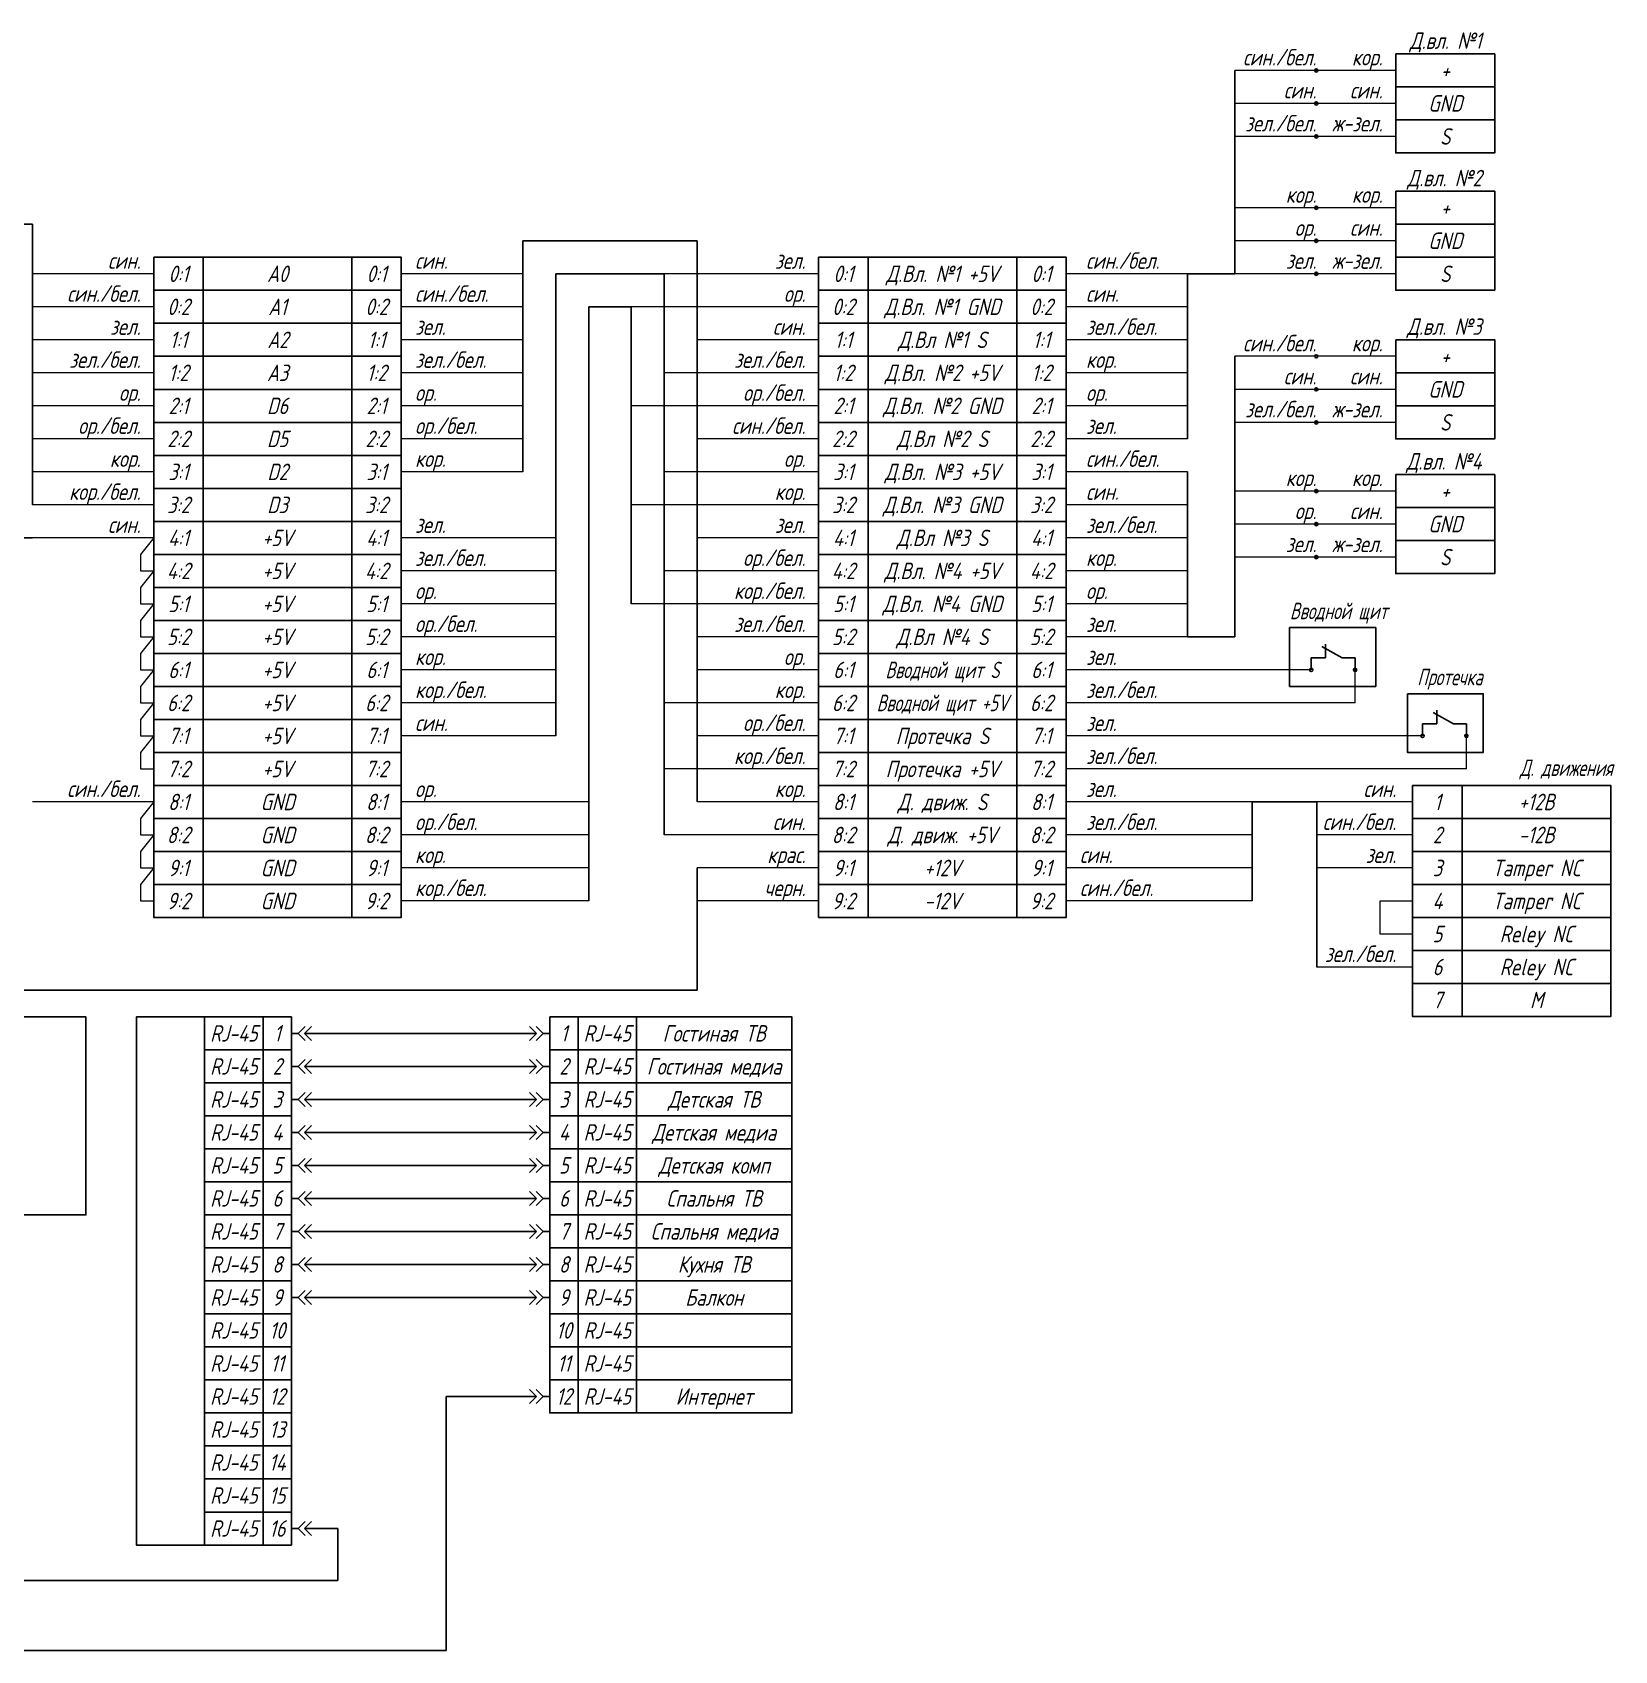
# Model space of a CAD drawing. Header units: millimetres. Extents: x 1966 to 2910, y 1410 to 1829.
# Drawn here: x 2100.1 to 2339.7, y 1409.6 to 1654.7 of the extents above; entities that cross this region are included whole.
import ezdxf
from ezdxf.enums import TextEntityAlignment as Align

# ---------------------------------------------------------------- set-up
doc = ezdxf.new("R2010")
doc.units = ezdxf.units.MM
doc.styles.get("Standard").update_dxf_attribs({"font": 'isocpeur.ttf', "width": 0.8, "oblique": 15})

# ---------------------------------------------------------------- blocks, each defined once
blk = doc.blocks.new('Разъем')
for p, q in [((-2, 0), (-3.06, 1.06)), ((-2, 0), (-3.06, -1.06)), ((-1, 0), (-2.06, 1.06)), ((-1, 0), (-2.06, -1.06)), ((-1, 0), (0, 0))]:
    blk.add_line(p, q)

msp = doc.modelspace()

# ---------------------------------------------------------------- linework, layer by layer
at = {"lineweight": 9}
for p, q in [((2294.55, 1648.94), (2282.23, 1648.94)), ((2306.57, 1648.94), (2294.55, 1648.94)), ((2294.55, 1643.94), (2282.23, 1643.94)), ((2306.57, 1643.94), (2294.55, 1643.94)), ((2294.55, 1638.94), (2282.23, 1638.94)), ((2306.57, 1638.94), (2294.55, 1638.94)), ((2294.55, 1628.13), (2282.23, 1628.13)), ((2306.57, 1628.13), (2294.55, 1628.13)), ((2294.55, 1623.13), (2282.23, 1623.13)), ((2306.57, 1623.13), (2294.55, 1623.13)), ((2118.47, 1618.13), (2100.09, 1618.13)), ((2174.35, 1618.13), (2155.97, 1618.13)), ((2219.17, 1618.13), (2195.78, 1618.13)), ((2275.05, 1618.13), (2256.67, 1618.13)), ((2294.55, 1618.13), (2282.23, 1618.13)), ((2306.57, 1618.13), (2294.55, 1618.13)), ((2118.47, 1613.13), (2100.09, 1613.13)), ((2174.35, 1613.13), (2155.97, 1613.13)), ((2219.17, 1613.13), (2190.78, 1613.13)), ((2275.05, 1613.13), (2256.67, 1613.13)), ((2118.47, 1608.13), (2100.09, 1608.13)), ((2174.35, 1608.13), (2155.97, 1608.13)), ((2219.17, 1608.13), (2200.78, 1608.13)), ((2275.05, 1608.13), (2256.67, 1608.13)), ((2294.55, 1605.63), (2282.23, 1605.63)), ((2306.57, 1605.63), (2294.55, 1605.63)), ((2118.47, 1603.13), (2100.09, 1603.13)), ((2174.35, 1603.13), (2155.97, 1603.13)), ((2219.17, 1603.13), (2195.78, 1603.13)), ((2275.05, 1603.13), (2256.67, 1603.13)), ((2294.55, 1600.63), (2282.23, 1600.63)), ((2306.57, 1600.63), (2294.55, 1600.63)), ((2118.47, 1598.13), (2100.09, 1598.13)), ((2174.35, 1598.13), (2155.97, 1598.13)), ((2219.17, 1598.13), (2190.78, 1598.13)), ((2275.05, 1598.13), (2256.67, 1598.13)), ((2294.55, 1595.63), (2282.23, 1595.63)), ((2306.57, 1595.63), (2294.55, 1595.63)), ((2118.47, 1593.13), (2100.09, 1593.13)), ((2174.35, 1593.13), (2155.97, 1593.13)), ((2219.17, 1593.13), (2200.78, 1593.13)), ((2275.05, 1593.13), (2256.67, 1593.13)), ((2118.47, 1588.13), (2100.09, 1588.13)), ((2174.35, 1588.13), (2155.97, 1588.13)), ((2219.17, 1588.13), (2195.78, 1588.13)), ((2275.05, 1588.13), (2256.67, 1588.13)), ((2294.55, 1585.22), (2282.23, 1585.22)), ((2306.57, 1585.22), (2294.55, 1585.22)), ((2118.47, 1583.13), (2100.09, 1583.13)), ((2219.17, 1583.13), (2190.78, 1583.13)), ((2275.05, 1583.13), (2256.67, 1583.13)), ((2294.55, 1580.22), (2282.23, 1580.22)), ((2306.57, 1580.22), (2294.55, 1580.22)), ((2118.47, 1578.13), (2100.09, 1578.13)), ((2118.47, 1578.13), (2116.47, 1575.63)), ((2179.35, 1578.13), (2155.97, 1578.13)), ((2219.17, 1578.13), (2200.78, 1578.13)), ((2275.05, 1578.13), (2256.67, 1578.13)), ((2116.47, 1575.63), (2116.47, 1573.13)), ((2294.55, 1575.22), (2282.23, 1575.22)), ((2306.57, 1575.22), (2294.55, 1575.22)), ((2116.47, 1573.13), (2118.47, 1573.13)), ((2118.47, 1573.13), (2116.47, 1570.63)), ((2179.35, 1573.13), (2155.97, 1573.13)), ((2219.17, 1573.13), (2195.78, 1573.13)), ((2275.05, 1573.13), (2256.67, 1573.13)), ((2116.47, 1570.63), (2116.47, 1568.13)), ((2116.47, 1568.13), (2118.47, 1568.13)), ((2118.47, 1568.13), (2116.47, 1565.63)), ((2179.35, 1568.13), (2155.97, 1568.13)), ((2219.17, 1568.13), (2190.78, 1568.13)), ((2275.05, 1568.13), (2256.67, 1568.13)), ((2116.47, 1565.63), (2116.47, 1563.13)), ((2116.47, 1563.13), (2118.47, 1563.13)), ((2118.47, 1563.13), (2116.47, 1560.63)), ((2179.35, 1563.13), (2155.97, 1563.13)), ((2219.17, 1563.13), (2200.78, 1563.13)), ((2275.05, 1563.13), (2256.67, 1563.13)), ((2116.47, 1560.63), (2116.47, 1558.13)), ((2116.47, 1558.13), (2118.47, 1558.13)), ((2118.47, 1558.13), (2116.47, 1555.63)), ((2179.35, 1558.13), (2155.97, 1558.13)), ((2219.17, 1558.13), (2200.78, 1558.13)), ((2293.79, 1558.13), (2256.67, 1558.13)), ((2300.42, 1553.13), (2300.42, 1558.13)), ((2116.47, 1555.63), (2116.47, 1553.13)), ((2116.47, 1553.13), (2118.47, 1553.13)), ((2118.47, 1553.13), (2116.47, 1550.63)), ((2179.35, 1553.13), (2155.97, 1553.13)), ((2219.17, 1553.13), (2195.78, 1553.13)), ((2300.42, 1553.13), (2256.67, 1553.13)), ((2116.47, 1550.63), (2116.47, 1548.13)), ((2116.47, 1548.13), (2118.47, 1548.13)), ((2118.47, 1548.13), (2116.47, 1545.63)), ((2179.35, 1548.13), (2155.97, 1548.13)), ((2219.17, 1548.13), (2200.78, 1548.13)), ((2310.65, 1548.13), (2256.67, 1548.13)), ((2317.27, 1543.13), (2317.27, 1548.13)), ((2116.47, 1545.63), (2116.47, 1543.13)), ((2116.47, 1543.13), (2118.47, 1543.13)), ((2219.17, 1543.13), (2195.78, 1543.13)), ((2317.27, 1543.13), (2256.67, 1543.13)), ((2118.47, 1538.13), (2100.09, 1538.13)), ((2118.47, 1538.13), (2116.47, 1535.63)), ((2184.35, 1538.13), (2155.97, 1538.13)), ((2219.17, 1538.13), (2200.78, 1538.13)), ((2284.85, 1538.13), (2256.67, 1538.13)), ((2309.14, 1538.13), (2294.65, 1538.13)), ((2116.47, 1535.63), (2116.47, 1533.13)), ((2116.47, 1533.13), (2118.47, 1533.13)), ((2118.47, 1533.13), (2116.47, 1530.63)), ((2184.35, 1533.13), (2155.97, 1533.13)), ((2219.17, 1533.13), (2195.78, 1533.13)), ((2284.85, 1533.13), (2256.67, 1533.13)), ((2309.14, 1533.13), (2294.65, 1533.13)), ((2116.47, 1530.63), (2116.47, 1528.13)), ((2116.47, 1528.13), (2118.47, 1528.13)), ((2118.47, 1528.13), (2116.47, 1525.63)), ((2184.35, 1528.13), (2155.97, 1528.13)), ((2219.17, 1528.13), (2200.78, 1528.13)), ((2284.85, 1528.13), (2256.67, 1528.13)), ((2309.14, 1528.13), (2294.65, 1528.13)), ((2116.47, 1525.63), (2116.47, 1523.13)), ((2116.47, 1523.13), (2118.47, 1523.13)), ((2184.35, 1523.13), (2155.97, 1523.13)), ((2219.17, 1523.13), (2200.78, 1523.13)), ((2284.85, 1523.13), (2256.67, 1523.13)), ((2304.22, 1518.13), (2304.22, 1523.13)), ((2304.22, 1523.13), (2309.14, 1523.13)), ((2309.14, 1518.13), (2304.22, 1518.13)), ((2309.14, 1513.13), (2294.65, 1513.13))]:
    msp.add_line(p, q, dxfattribs=at)
for p, q in [((2282.23, 1648.94), (2282.23, 1618.13)), ((2275.05, 1593.13), (2275.05, 1618.13)), ((2275.05, 1618.13), (2282.23, 1618.13)), ((2282.23, 1605.63), (2282.23, 1563.13)), ((2275.05, 1563.13), (2275.05, 1588.13)), ((2100.09, 1578.13), (2096.96, 1578.13)), ((2275.05, 1563.13), (2282.23, 1563.13)), ((2295.37, 1561.69), (2298.46, 1559.98)), ((2295.93, 1559.98), (2295.93, 1562.01)), ((2293.79, 1558.13), (2293.79, 1559.98)), ((2293.79, 1559.98), (2295.93, 1559.98)), ((2298.46, 1559.98), (2300.42, 1559.98)), ((2300.42, 1559.98), (2300.42, 1558.13)), ((2312.22, 1551.69), (2315.31, 1549.98)), ((2312.78, 1549.98), (2312.78, 1552.01)), ((2310.65, 1548.13), (2310.65, 1549.98)), ((2310.65, 1549.98), (2312.78, 1549.98)), ((2315.31, 1549.98), (2317.27, 1549.98)), ((2317.27, 1549.98), (2317.27, 1548.13)), ((2284.85, 1523.13), (2284.85, 1538.13)), ((2284.85, 1538.13), (2294.65, 1538.13)), ((2294.65, 1513.13), (2294.65, 1538.13)), ((2200.78, 1528.13), (2200.78, 1509.61)), ((2200.78, 1509.61), (2040.9, 1509.61)), ((2141.33, 1503.08), (2176.44, 1503.08)), ((2141.33, 1498.08), (2176.44, 1498.08)), ((2141.33, 1493.08), (2176.44, 1493.08)), ((2141.33, 1488.08), (2176.44, 1488.08)), ((2141.33, 1483.08), (2176.44, 1483.08)), ((2141.33, 1478.08), (2176.44, 1478.08)), ((2141.33, 1473.08), (2176.44, 1473.08)), ((2141.33, 1468.08), (2176.44, 1468.08)), ((2141.33, 1463.08), (2176.44, 1463.08)), ((2176.44, 1448.08), (2162.77, 1448.08)), ((2162.77, 1448.08), (2162.77, 1409.58)), ((2141.33, 1428.08), (2146.35, 1428.08)), ((2146.35, 1420.19), (2146.35, 1428.08)), ((2077.02, 1420.19), (2146.35, 1420.19)), ((2080.98, 1409.58), (2162.77, 1409.58))]:
    msp.add_line(p, q)
at = {"color": 5}
for p, q in [((1974.96, 1625.63), (2100.09, 1625.63)), ((2100.09, 1583.13), (2100.09, 1625.63)), ((2174.35, 1588.13), (2174.35, 1623.13)), ((2174.35, 1623.13), (2200.78, 1623.13)), ((2200.78, 1538.13), (2200.78, 1623.13))]:
    msp.add_line(p, q, dxfattribs=at)
at = {"color": 1}
for p, q in [((2179.35, 1618.13), (2179.35, 1548.13)), ((2195.78, 1618.13), (2179.35, 1618.13)), ((2195.78, 1618.13), (2195.78, 1533.13))]:
    msp.add_line(p, q, dxfattribs=at)
at = {"color": 3}
for p, q in [((2184.35, 1523.13), (2184.35, 1613.13)), ((2184.35, 1613.13), (2190.78, 1613.13)), ((2190.78, 1613.13), (2190.78, 1568.13))]:
    msp.add_line(p, q, dxfattribs=at)
for points in [[(2306.57, 1651.44), (2321.57, 1651.44), (2321.57, 1646.44), (2306.57, 1646.44)], [(2306.57, 1646.44), (2321.57, 1646.44), (2321.57, 1641.44), (2306.57, 1641.44)], [(2306.57, 1641.44), (2321.57, 1641.44), (2321.57, 1636.44), (2306.57, 1636.44)], [(2306.57, 1630.63), (2321.57, 1630.63), (2321.57, 1625.63), (2306.57, 1625.63)], [(2306.57, 1625.63), (2321.57, 1625.63), (2321.57, 1620.63), (2306.57, 1620.63)], [(2118.47, 1620.63), (2125.97, 1620.63), (2125.97, 1615.63), (2118.47, 1615.63)], [(2125.97, 1620.63), (2148.47, 1620.63), (2148.47, 1615.63), (2125.97, 1615.63)], [(2148.47, 1620.63), (2155.97, 1620.63), (2155.97, 1615.63), (2148.47, 1615.63)], [(2219.17, 1620.63), (2226.67, 1620.63), (2226.67, 1615.63), (2219.17, 1615.63)], [(2226.67, 1620.63), (2249.17, 1620.63), (2249.17, 1615.63), (2226.67, 1615.63)], [(2249.17, 1620.63), (2256.67, 1620.63), (2256.67, 1615.63), (2249.17, 1615.63)], [(2306.57, 1620.63), (2321.57, 1620.63), (2321.57, 1615.63), (2306.57, 1615.63)], [(2118.47, 1615.63), (2125.97, 1615.63), (2125.97, 1610.63), (2118.47, 1610.63)], [(2125.97, 1615.63), (2148.47, 1615.63), (2148.47, 1610.63), (2125.97, 1610.63)], [(2148.47, 1615.63), (2155.97, 1615.63), (2155.97, 1610.63), (2148.47, 1610.63)], [(2219.17, 1615.63), (2226.67, 1615.63), (2226.67, 1610.63), (2219.17, 1610.63)], [(2226.67, 1615.63), (2249.17, 1615.63), (2249.17, 1610.63), (2226.67, 1610.63)], [(2249.17, 1615.63), (2256.67, 1615.63), (2256.67, 1610.63), (2249.17, 1610.63)], [(2118.47, 1610.63), (2125.97, 1610.63), (2125.97, 1605.63), (2118.47, 1605.63)], [(2125.97, 1610.63), (2148.47, 1610.63), (2148.47, 1605.63), (2125.97, 1605.63)], [(2148.47, 1610.63), (2155.97, 1610.63), (2155.97, 1605.63), (2148.47, 1605.63)], [(2219.17, 1610.63), (2226.67, 1610.63), (2226.67, 1605.63), (2219.17, 1605.63)], [(2226.67, 1610.63), (2249.17, 1610.63), (2249.17, 1605.63), (2226.67, 1605.63)], [(2249.17, 1610.63), (2256.67, 1610.63), (2256.67, 1605.63), (2249.17, 1605.63)], [(2306.57, 1608.13), (2321.57, 1608.13), (2321.57, 1603.13), (2306.57, 1603.13)], [(2118.47, 1605.63), (2125.97, 1605.63), (2125.97, 1600.63), (2118.47, 1600.63)], [(2125.97, 1605.63), (2148.47, 1605.63), (2148.47, 1600.63), (2125.97, 1600.63)], [(2148.47, 1605.63), (2155.97, 1605.63), (2155.97, 1600.63), (2148.47, 1600.63)], [(2219.17, 1605.63), (2226.67, 1605.63), (2226.67, 1600.63), (2219.17, 1600.63)], [(2226.67, 1605.63), (2249.17, 1605.63), (2249.17, 1600.63), (2226.67, 1600.63)], [(2249.17, 1605.63), (2256.67, 1605.63), (2256.67, 1600.63), (2249.17, 1600.63)], [(2306.57, 1603.13), (2321.57, 1603.13), (2321.57, 1598.13), (2306.57, 1598.13)], [(2118.47, 1600.63), (2125.97, 1600.63), (2125.97, 1595.63), (2118.47, 1595.63)], [(2125.97, 1600.63), (2148.47, 1600.63), (2148.47, 1595.63), (2125.97, 1595.63)], [(2148.47, 1600.63), (2155.97, 1600.63), (2155.97, 1595.63), (2148.47, 1595.63)], [(2219.17, 1600.63), (2226.67, 1600.63), (2226.67, 1595.63), (2219.17, 1595.63)], [(2226.67, 1600.63), (2249.17, 1600.63), (2249.17, 1595.63), (2226.67, 1595.63)], [(2249.17, 1600.63), (2256.67, 1600.63), (2256.67, 1595.63), (2249.17, 1595.63)], [(2306.57, 1598.13), (2321.57, 1598.13), (2321.57, 1593.13), (2306.57, 1593.13)], [(2118.47, 1595.63), (2125.97, 1595.63), (2125.97, 1590.63), (2118.47, 1590.63)], [(2125.97, 1595.63), (2148.47, 1595.63), (2148.47, 1590.63), (2125.97, 1590.63)], [(2148.47, 1595.63), (2155.97, 1595.63), (2155.97, 1590.63), (2148.47, 1590.63)], [(2219.17, 1595.63), (2226.67, 1595.63), (2226.67, 1590.63), (2219.17, 1590.63)], [(2226.67, 1595.63), (2249.17, 1595.63), (2249.17, 1590.63), (2226.67, 1590.63)], [(2249.17, 1595.63), (2256.67, 1595.63), (2256.67, 1590.63), (2249.17, 1590.63)], [(2118.47, 1590.63), (2125.97, 1590.63), (2125.97, 1585.63), (2118.47, 1585.63)], [(2125.97, 1590.63), (2148.47, 1590.63), (2148.47, 1585.63), (2125.97, 1585.63)], [(2148.47, 1590.63), (2155.97, 1590.63), (2155.97, 1585.63), (2148.47, 1585.63)], [(2219.17, 1590.63), (2226.67, 1590.63), (2226.67, 1585.63), (2219.17, 1585.63)], [(2226.67, 1590.63), (2249.17, 1590.63), (2249.17, 1585.63), (2226.67, 1585.63)], [(2249.17, 1590.63), (2256.67, 1590.63), (2256.67, 1585.63), (2249.17, 1585.63)], [(2306.57, 1587.72), (2321.57, 1587.72), (2321.57, 1582.72), (2306.57, 1582.72)], [(2118.47, 1585.63), (2125.97, 1585.63), (2125.97, 1580.63), (2118.47, 1580.63)], [(2125.97, 1585.63), (2148.47, 1585.63), (2148.47, 1580.63), (2125.97, 1580.63)], [(2148.47, 1585.63), (2155.97, 1585.63), (2155.97, 1580.63), (2148.47, 1580.63)], [(2219.17, 1585.63), (2226.67, 1585.63), (2226.67, 1580.63), (2219.17, 1580.63)], [(2226.67, 1585.63), (2249.17, 1585.63), (2249.17, 1580.63), (2226.67, 1580.63)], [(2249.17, 1585.63), (2256.67, 1585.63), (2256.67, 1580.63), (2249.17, 1580.63)], [(2306.57, 1582.72), (2321.57, 1582.72), (2321.57, 1577.72), (2306.57, 1577.72)], [(2118.47, 1580.63), (2125.97, 1580.63), (2125.97, 1575.63), (2118.47, 1575.63)], [(2125.97, 1580.63), (2148.47, 1580.63), (2148.47, 1575.63), (2125.97, 1575.63)], [(2148.47, 1580.63), (2155.97, 1580.63), (2155.97, 1575.63), (2148.47, 1575.63)], [(2219.17, 1580.63), (2226.67, 1580.63), (2226.67, 1575.63), (2219.17, 1575.63)], [(2226.67, 1580.63), (2249.17, 1580.63), (2249.17, 1575.63), (2226.67, 1575.63)], [(2249.17, 1580.63), (2256.67, 1580.63), (2256.67, 1575.63), (2249.17, 1575.63)], [(2306.57, 1577.72), (2321.57, 1577.72), (2321.57, 1572.72), (2306.57, 1572.72)], [(2118.47, 1575.63), (2125.97, 1575.63), (2125.97, 1570.63), (2118.47, 1570.63)], [(2125.97, 1575.63), (2148.47, 1575.63), (2148.47, 1570.63), (2125.97, 1570.63)], [(2148.47, 1575.63), (2155.97, 1575.63), (2155.97, 1570.63), (2148.47, 1570.63)], [(2219.17, 1575.63), (2226.67, 1575.63), (2226.67, 1570.63), (2219.17, 1570.63)], [(2226.67, 1575.63), (2249.17, 1575.63), (2249.17, 1570.63), (2226.67, 1570.63)], [(2249.17, 1575.63), (2256.67, 1575.63), (2256.67, 1570.63), (2249.17, 1570.63)], [(2118.47, 1570.63), (2125.97, 1570.63), (2125.97, 1565.63), (2118.47, 1565.63)], [(2125.97, 1570.63), (2148.47, 1570.63), (2148.47, 1565.63), (2125.97, 1565.63)], [(2148.47, 1570.63), (2155.97, 1570.63), (2155.97, 1565.63), (2148.47, 1565.63)], [(2219.17, 1570.63), (2226.67, 1570.63), (2226.67, 1565.63), (2219.17, 1565.63)], [(2226.67, 1570.63), (2249.17, 1570.63), (2249.17, 1565.63), (2226.67, 1565.63)], [(2249.17, 1570.63), (2256.67, 1570.63), (2256.67, 1565.63), (2249.17, 1565.63)], [(2118.47, 1565.63), (2125.97, 1565.63), (2125.97, 1560.63), (2118.47, 1560.63)], [(2125.97, 1565.63), (2148.47, 1565.63), (2148.47, 1560.63), (2125.97, 1560.63)], [(2148.47, 1565.63), (2155.97, 1565.63), (2155.97, 1560.63), (2148.47, 1560.63)], [(2219.17, 1565.63), (2226.67, 1565.63), (2226.67, 1560.63), (2219.17, 1560.63)], [(2226.67, 1565.63), (2249.17, 1565.63), (2249.17, 1560.63), (2226.67, 1560.63)], [(2249.17, 1565.63), (2256.67, 1565.63), (2256.67, 1560.63), (2249.17, 1560.63)], [(2290.51, 1564.55), (2303.56, 1564.55), (2303.56, 1555.63), (2290.51, 1555.63)], [(2118.47, 1560.63), (2125.97, 1560.63), (2125.97, 1555.63), (2118.47, 1555.63)], [(2125.97, 1560.63), (2148.47, 1560.63), (2148.47, 1555.63), (2125.97, 1555.63)], [(2148.47, 1560.63), (2155.97, 1560.63), (2155.97, 1555.63), (2148.47, 1555.63)], [(2219.17, 1560.63), (2226.67, 1560.63), (2226.67, 1555.63), (2219.17, 1555.63)], [(2226.67, 1560.63), (2249.17, 1560.63), (2249.17, 1555.63), (2226.67, 1555.63)], [(2249.17, 1560.63), (2256.67, 1560.63), (2256.67, 1555.63), (2249.17, 1555.63)], [(2118.47, 1555.63), (2125.97, 1555.63), (2125.97, 1550.63), (2118.47, 1550.63)], [(2125.97, 1555.63), (2148.47, 1555.63), (2148.47, 1550.63), (2125.97, 1550.63)], [(2148.47, 1555.63), (2155.97, 1555.63), (2155.97, 1550.63), (2148.47, 1550.63)], [(2219.17, 1555.63), (2226.67, 1555.63), (2226.67, 1550.63), (2219.17, 1550.63)], [(2226.67, 1555.63), (2249.17, 1555.63), (2249.17, 1550.63), (2226.67, 1550.63)], [(2249.17, 1555.63), (2256.67, 1555.63), (2256.67, 1550.63), (2249.17, 1550.63)], [(2308.34, 1554.51), (2319.83, 1554.51), (2319.83, 1545.63), (2308.34, 1545.63)], [(2118.47, 1550.63), (2125.97, 1550.63), (2125.97, 1545.63), (2118.47, 1545.63)], [(2125.97, 1550.63), (2148.47, 1550.63), (2148.47, 1545.63), (2125.97, 1545.63)], [(2148.47, 1550.63), (2155.97, 1550.63), (2155.97, 1545.63), (2148.47, 1545.63)], [(2219.17, 1550.63), (2226.67, 1550.63), (2226.67, 1545.63), (2219.17, 1545.63)], [(2226.67, 1550.63), (2249.17, 1550.63), (2249.17, 1545.63), (2226.67, 1545.63)], [(2249.17, 1550.63), (2256.67, 1550.63), (2256.67, 1545.63), (2249.17, 1545.63)], [(2118.47, 1545.63), (2125.97, 1545.63), (2125.97, 1540.63), (2118.47, 1540.63)], [(2125.97, 1545.63), (2148.47, 1545.63), (2148.47, 1540.63), (2125.97, 1540.63)], [(2148.47, 1545.63), (2155.97, 1545.63), (2155.97, 1540.63), (2148.47, 1540.63)], [(2219.17, 1545.63), (2226.67, 1545.63), (2226.67, 1540.63), (2219.17, 1540.63)], [(2226.67, 1545.63), (2249.17, 1545.63), (2249.17, 1540.63), (2226.67, 1540.63)], [(2249.17, 1545.63), (2256.67, 1545.63), (2256.67, 1540.63), (2249.17, 1540.63)], [(2118.47, 1540.63), (2125.97, 1540.63), (2125.97, 1535.63), (2118.47, 1535.63)], [(2125.97, 1540.63), (2148.47, 1540.63), (2148.47, 1535.63), (2125.97, 1535.63)], [(2148.47, 1540.63), (2155.97, 1540.63), (2155.97, 1535.63), (2148.47, 1535.63)], [(2219.17, 1540.63), (2226.67, 1540.63), (2226.67, 1535.63), (2219.17, 1535.63)], [(2226.67, 1540.63), (2249.17, 1540.63), (2249.17, 1535.63), (2226.67, 1535.63)], [(2249.17, 1540.63), (2256.67, 1540.63), (2256.67, 1535.63), (2249.17, 1535.63)], [(2309.14, 1540.63), (2316.64, 1540.63), (2316.64, 1535.63), (2309.14, 1535.63)], [(2316.64, 1540.63), (2339.14, 1540.63), (2339.14, 1535.63), (2316.64, 1535.63)], [(2118.47, 1535.63), (2125.97, 1535.63), (2125.97, 1530.63), (2118.47, 1530.63)], [(2125.97, 1535.63), (2148.47, 1535.63), (2148.47, 1530.63), (2125.97, 1530.63)], [(2148.47, 1535.63), (2155.97, 1535.63), (2155.97, 1530.63), (2148.47, 1530.63)], [(2219.17, 1535.63), (2226.67, 1535.63), (2226.67, 1530.63), (2219.17, 1530.63)], [(2226.67, 1535.63), (2249.17, 1535.63), (2249.17, 1530.63), (2226.67, 1530.63)], [(2249.17, 1535.63), (2256.67, 1535.63), (2256.67, 1530.63), (2249.17, 1530.63)], [(2309.14, 1535.63), (2316.64, 1535.63), (2316.64, 1530.63), (2309.14, 1530.63)], [(2316.64, 1535.63), (2339.14, 1535.63), (2339.14, 1530.63), (2316.64, 1530.63)], [(2118.47, 1530.63), (2125.97, 1530.63), (2125.97, 1525.63), (2118.47, 1525.63)], [(2125.97, 1530.63), (2148.47, 1530.63), (2148.47, 1525.63), (2125.97, 1525.63)], [(2148.47, 1530.63), (2155.97, 1530.63), (2155.97, 1525.63), (2148.47, 1525.63)], [(2219.17, 1530.63), (2226.67, 1530.63), (2226.67, 1525.63), (2219.17, 1525.63)], [(2226.67, 1530.63), (2249.17, 1530.63), (2249.17, 1525.63), (2226.67, 1525.63)], [(2249.17, 1530.63), (2256.67, 1530.63), (2256.67, 1525.63), (2249.17, 1525.63)], [(2309.14, 1530.63), (2316.64, 1530.63), (2316.64, 1525.63), (2309.14, 1525.63)], [(2316.64, 1530.63), (2339.14, 1530.63), (2339.14, 1525.63), (2316.64, 1525.63)], [(2118.47, 1525.63), (2125.97, 1525.63), (2125.97, 1520.63), (2118.47, 1520.63)], [(2125.97, 1525.63), (2148.47, 1525.63), (2148.47, 1520.63), (2125.97, 1520.63)], [(2148.47, 1525.63), (2155.97, 1525.63), (2155.97, 1520.63), (2148.47, 1520.63)], [(2219.17, 1525.63), (2226.67, 1525.63), (2226.67, 1520.63), (2219.17, 1520.63)], [(2226.67, 1525.63), (2249.17, 1525.63), (2249.17, 1520.63), (2226.67, 1520.63)], [(2249.17, 1525.63), (2256.67, 1525.63), (2256.67, 1520.63), (2249.17, 1520.63)], [(2309.14, 1525.63), (2316.64, 1525.63), (2316.64, 1520.63), (2309.14, 1520.63)], [(2316.64, 1525.63), (2339.14, 1525.63), (2339.14, 1520.63), (2316.64, 1520.63)], [(2309.14, 1520.63), (2316.64, 1520.63), (2316.64, 1515.63), (2309.14, 1515.63)], [(2316.64, 1520.63), (2339.14, 1520.63), (2339.14, 1515.63), (2316.64, 1515.63)], [(2309.14, 1515.63), (2316.64, 1515.63), (2316.64, 1510.63), (2309.14, 1510.63)], [(2316.64, 1515.63), (2339.14, 1515.63), (2339.14, 1510.63), (2316.64, 1510.63)], [(2309.14, 1510.63), (2316.64, 1510.63), (2316.64, 1505.63), (2309.14, 1505.63)], [(2316.64, 1510.63), (2339.14, 1510.63), (2339.14, 1505.63), (2316.64, 1505.63)], [(2087, 1505.58), (2108.2, 1505.58), (2108.2, 1475.58), (2087, 1475.58)], [(2139.33, 1505.58), (2115.84, 1505.58), (2115.84, 1425.58), (2139.33, 1425.58)], [(2126.18, 1505.58), (2135.03, 1505.58), (2135.03, 1500.58), (2126.18, 1500.58)], [(2135.03, 1505.58), (2139.33, 1505.58), (2139.33, 1500.58), (2135.03, 1500.58)], [(2178.44, 1505.58), (2182.74, 1505.58), (2182.74, 1500.58), (2178.44, 1500.58)], [(2182.74, 1505.58), (2191.58, 1505.58), (2191.58, 1500.58), (2182.74, 1500.58)], [(2191.58, 1505.58), (2215.12, 1505.58), (2215.12, 1500.58), (2191.58, 1500.58)], [(2126.18, 1500.58), (2135.03, 1500.58), (2135.03, 1495.58), (2126.18, 1495.58)], [(2135.03, 1500.58), (2139.33, 1500.58), (2139.33, 1495.58), (2135.03, 1495.58)], [(2178.44, 1500.58), (2182.74, 1500.58), (2182.74, 1495.58), (2178.44, 1495.58)], [(2182.74, 1500.58), (2191.58, 1500.58), (2191.58, 1495.58), (2182.74, 1495.58)], [(2191.58, 1500.58), (2215.12, 1500.58), (2215.12, 1495.58), (2191.58, 1495.58)], [(2126.18, 1495.58), (2135.03, 1495.58), (2135.03, 1490.58), (2126.18, 1490.58)], [(2135.03, 1495.58), (2139.33, 1495.58), (2139.33, 1490.58), (2135.03, 1490.58)], [(2178.44, 1495.58), (2182.74, 1495.58), (2182.74, 1490.58), (2178.44, 1490.58)], [(2182.74, 1495.58), (2191.58, 1495.58), (2191.58, 1490.58), (2182.74, 1490.58)], [(2191.58, 1495.58), (2215.12, 1495.58), (2215.12, 1490.58), (2191.58, 1490.58)], [(2126.18, 1490.58), (2135.03, 1490.58), (2135.03, 1485.58), (2126.18, 1485.58)], [(2135.03, 1490.58), (2139.33, 1490.58), (2139.33, 1485.58), (2135.03, 1485.58)], [(2178.44, 1490.58), (2182.74, 1490.58), (2182.74, 1485.58), (2178.44, 1485.58)], [(2182.74, 1490.58), (2191.58, 1490.58), (2191.58, 1485.58), (2182.74, 1485.58)], [(2191.58, 1490.58), (2215.12, 1490.58), (2215.12, 1485.58), (2191.58, 1485.58)], [(2126.18, 1485.58), (2135.03, 1485.58), (2135.03, 1480.58), (2126.18, 1480.58)], [(2135.03, 1485.58), (2139.33, 1485.58), (2139.33, 1480.58), (2135.03, 1480.58)], [(2178.44, 1485.58), (2182.74, 1485.58), (2182.74, 1480.58), (2178.44, 1480.58)], [(2182.74, 1485.58), (2191.58, 1485.58), (2191.58, 1480.58), (2182.74, 1480.58)], [(2191.58, 1485.58), (2215.12, 1485.58), (2215.12, 1480.58), (2191.58, 1480.58)], [(2126.18, 1480.58), (2135.03, 1480.58), (2135.03, 1475.58), (2126.18, 1475.58)], [(2135.03, 1480.58), (2139.33, 1480.58), (2139.33, 1475.58), (2135.03, 1475.58)], [(2178.44, 1480.58), (2182.74, 1480.58), (2182.74, 1475.58), (2178.44, 1475.58)], [(2182.74, 1480.58), (2191.58, 1480.58), (2191.58, 1475.58), (2182.74, 1475.58)], [(2191.58, 1480.58), (2215.12, 1480.58), (2215.12, 1475.58), (2191.58, 1475.58)], [(2126.18, 1475.58), (2135.03, 1475.58), (2135.03, 1470.58), (2126.18, 1470.58)], [(2135.03, 1475.58), (2139.33, 1475.58), (2139.33, 1470.58), (2135.03, 1470.58)], [(2178.44, 1475.58), (2182.74, 1475.58), (2182.74, 1470.58), (2178.44, 1470.58)], [(2182.74, 1475.58), (2191.58, 1475.58), (2191.58, 1470.58), (2182.74, 1470.58)], [(2191.58, 1475.58), (2215.12, 1475.58), (2215.12, 1470.58), (2191.58, 1470.58)], [(2126.18, 1470.58), (2135.03, 1470.58), (2135.03, 1465.58), (2126.18, 1465.58)], [(2135.03, 1470.58), (2139.33, 1470.58), (2139.33, 1465.58), (2135.03, 1465.58)], [(2178.44, 1470.58), (2182.74, 1470.58), (2182.74, 1465.58), (2178.44, 1465.58)], [(2182.74, 1470.58), (2191.58, 1470.58), (2191.58, 1465.58), (2182.74, 1465.58)], [(2191.58, 1470.58), (2215.12, 1470.58), (2215.12, 1465.58), (2191.58, 1465.58)], [(2126.18, 1465.58), (2135.03, 1465.58), (2135.03, 1460.58), (2126.18, 1460.58)], [(2135.03, 1465.58), (2139.33, 1465.58), (2139.33, 1460.58), (2135.03, 1460.58)], [(2178.44, 1465.58), (2182.74, 1465.58), (2182.74, 1460.58), (2178.44, 1460.58)], [(2182.74, 1465.58), (2191.58, 1465.58), (2191.58, 1460.58), (2182.74, 1460.58)], [(2191.58, 1465.58), (2215.12, 1465.58), (2215.12, 1460.58), (2191.58, 1460.58)], [(2126.18, 1460.58), (2135.03, 1460.58), (2135.03, 1455.58), (2126.18, 1455.58)], [(2135.03, 1460.58), (2139.33, 1460.58), (2139.33, 1455.58), (2135.03, 1455.58)], [(2178.44, 1460.58), (2182.74, 1460.58), (2182.74, 1455.58), (2178.44, 1455.58)], [(2182.74, 1460.58), (2191.58, 1460.58), (2191.58, 1455.58), (2182.74, 1455.58)], [(2191.58, 1460.58), (2215.12, 1460.58), (2215.12, 1455.58), (2191.58, 1455.58)], [(2126.18, 1455.58), (2135.03, 1455.58), (2135.03, 1450.58), (2126.18, 1450.58)], [(2135.03, 1455.58), (2139.33, 1455.58), (2139.33, 1450.58), (2135.03, 1450.58)], [(2178.44, 1455.58), (2182.74, 1455.58), (2182.74, 1450.58), (2178.44, 1450.58)], [(2182.74, 1455.58), (2191.58, 1455.58), (2191.58, 1450.58), (2182.74, 1450.58)], [(2191.58, 1455.58), (2215.12, 1455.58), (2215.12, 1450.58), (2191.58, 1450.58)], [(2126.18, 1450.58), (2135.03, 1450.58), (2135.03, 1445.58), (2126.18, 1445.58)], [(2135.03, 1450.58), (2139.33, 1450.58), (2139.33, 1445.58), (2135.03, 1445.58)], [(2178.44, 1450.58), (2182.74, 1450.58), (2182.74, 1445.58), (2178.44, 1445.58)], [(2182.74, 1450.58), (2191.58, 1450.58), (2191.58, 1445.58), (2182.74, 1445.58)], [(2191.58, 1450.58), (2215.12, 1450.58), (2215.12, 1445.58), (2191.58, 1445.58)], [(2126.18, 1445.58), (2135.03, 1445.58), (2135.03, 1440.58), (2126.18, 1440.58)], [(2135.03, 1445.58), (2139.33, 1445.58), (2139.33, 1440.58), (2135.03, 1440.58)], [(2126.18, 1440.58), (2135.03, 1440.58), (2135.03, 1435.58), (2126.18, 1435.58)], [(2135.03, 1440.58), (2139.33, 1440.58), (2139.33, 1435.58), (2135.03, 1435.58)], [(2126.18, 1435.58), (2135.03, 1435.58), (2135.03, 1430.58), (2126.18, 1430.58)], [(2135.03, 1435.58), (2139.33, 1435.58), (2139.33, 1430.58), (2135.03, 1430.58)], [(2126.18, 1430.58), (2135.03, 1430.58), (2135.03, 1425.58), (2126.18, 1425.58)], [(2135.03, 1430.58), (2139.33, 1430.58), (2139.33, 1425.58), (2135.03, 1425.58)]]:
    msp.add_lwpolyline(points, close=True)
for centre in [(2294.55, 1648.94), (2294.55, 1643.94), (2294.55, 1638.94), (2294.55, 1628.13), (2294.55, 1623.13), (2294.55, 1618.13), (2294.55, 1605.63), (2294.55, 1600.63), (2294.55, 1595.63), (2294.55, 1585.22), (2294.55, 1580.22), (2294.55, 1575.22), (2293.79, 1558.13), (2300.42, 1558.13), (2310.65, 1548.13), (2317.27, 1548.13)]:
    msp.add_circle(centre, 0.25)

# ---------------------------------------------------------------- block references
at = {"xscale": -1}
for p in [(2139.33, 1503.08), (2139.33, 1498.08), (2139.33, 1493.08), (2139.33, 1488.08), (2139.33, 1483.08), (2139.33, 1478.08), (2139.33, 1473.08), (2139.33, 1468.08), (2139.33, 1463.08), (2139.33, 1428.08)]:
    msp.add_blockref('Разъем', p, dxfattribs=at)
for p in [(2178.44, 1503.08), (2178.44, 1498.08), (2178.44, 1493.08), (2178.44, 1488.08), (2178.44, 1483.08), (2178.44, 1478.08), (2178.44, 1473.08), (2178.44, 1468.08), (2178.44, 1463.08), (2178.44, 1448.08)]:
    msp.add_blockref('Разъем', p)

# ---------------------------------------------------------------- texts
at = {"oblique": 15, "width": 0.8}
for s, p in [('Д.вл. №1', (2319.57, 1651.44)), ('син./бел.', (2294.55, 1648.94)), ('кор.', (2304.57, 1648.94)), ('син.', (2294.55, 1643.94)), ('син.', (2304.57, 1643.94)), ('зел./бел.', (2294.55, 1638.94)), ('ж-зел.', (2304.57, 1638.94)), ('Д.вл. №2', (2319.57, 1630.63)), ('кор.', (2294.55, 1628.13)), ('кор.', (2304.57, 1628.13)), ('ор.', (2294.55, 1623.13)), ('син.', (2304.57, 1623.13)), ('син.', (2116.47, 1618.13)), ('зел.', (2217.17, 1618.13)), ('зел.', (2294.55, 1618.13)), ('ж-зел.', (2304.57, 1618.13)), ('син./бел.', (2116.47, 1613.13)), ('ор.', (2217.17, 1613.13)), ('зел.', (2116.47, 1608.13)), ('син.', (2217.17, 1608.13)), ('Д.вл. №3', (2319.57, 1608.13)), ('син./бел.', (2294.55, 1605.63)), ('кор.', (2304.57, 1605.63)), ('зел./бел.', (2116.47, 1603.13)), ('зел./бел.', (2217.17, 1603.13)), ('син.', (2294.55, 1600.63)), ('син.', (2304.57, 1600.63)), ('ор.', (2116.47, 1598.13)), ('ор./бел.', (2217.17, 1598.13)), ('зел./бел.', (2294.55, 1595.63)), ('ж-зел.', (2304.57, 1595.63)), ('ор./бел.', (2116.47, 1593.13)), ('син./бел.', (2217.17, 1593.13)), ('Д.вл. №4', (2319.57, 1587.72)), ('кор.', (2116.47, 1588.13)), ('ор.', (2217.17, 1588.13)), ('кор./бел.', (2116.47, 1583.13)), ('кор.', (2294.55, 1585.22)), ('кор.', (2304.57, 1585.22)), ('кор.', (2217.17, 1583.13)), ('ор.', (2294.55, 1580.22)), ('син.', (2304.57, 1580.22)), ('син.', (2116.47, 1578.13)), ('зел.', (2217.17, 1578.13)), ('ор./бел.', (2217.17, 1573.13)), ('зел.', (2294.55, 1575.22)), ('ж-зел.', (2304.57, 1575.22)), ('кор./бел.', (2217.17, 1568.13)), ('зел./бел.', (2217.17, 1563.13)), ('ор.', (2217.17, 1558.13)), ('кор.', (2217.17, 1553.13)), ('ор./бел.', (2217.17, 1548.13)), ('кор./бел.', (2217.17, 1543.13)), ('син./бел.', (2116.47, 1538.13)), ('кор.', (2217.17, 1538.13)), ('син.', (2306.63, 1538.13)), ('син.', (2217.17, 1533.13)), ('син./бел.', (2306.63, 1533.13)), ('крас.', (2217.17, 1528.13)), ('зел.', (2306.63, 1528.13)), ('черн.', (2217.17, 1523.13)), ('зел./бел.', (2306.63, 1513.13))]:
    msp.add_text(s, height=2.5, dxfattribs=at).set_placement(p, align=Align.BOTTOM_RIGHT)
at = {"oblique": 15}
for s, width, p in [('+', 0.8, (2314.07, 1648.94)), ('GND', 0.8, (2314.07, 1643.94)), ('S', 0.8, (2314.07, 1638.94)), ('+', 0.8, (2314.07, 1628.13)), ('GND', 0.8, (2314.07, 1623.13)), ('0:1', 0.8, (2122.22, 1618.13)), ('A0', 0.8, (2137.22, 1618.13)), ('0:1', 0.8, (2152.22, 1618.13)), ('0:1', 0.8, (2222.92, 1618.13)), ('Д.Вл. №1 +5V', 0.8, (2237.92, 1618.13)), ('0:1', 0.8, (2252.92, 1618.13)), ('S', 0.8, (2314.07, 1618.13)), ('0:2', 0.8, (2122.22, 1613.13)), ('A1', 0.8, (2137.22, 1613.13)), ('0:2', 0.8, (2152.22, 1613.13)), ('0:2', 0.8, (2222.92, 1613.13)), ('Д.Вл. №1 GND', 0.8, (2237.92, 1613.13)), ('0:2', 0.8, (2252.92, 1613.13)), ('1:1', 0.8, (2122.22, 1608.13)), ('A2', 0.8, (2137.26, 1608.13)), ('1:1', 0.8, (2152.22, 1608.13)), ('1:1', 0.8, (2222.92, 1608.13)), ('Д.Вл №1 S', 0.8, (2237.92, 1608.13)), ('1:1', 0.8, (2252.92, 1608.13)), ('+', 0.8, (2314.07, 1605.63)), ('1:2', 0.8, (2122.22, 1603.13)), ('A3', 0.8, (2137.22, 1603.13)), ('1:2', 0.8, (2152.22, 1603.13)), ('1:2', 0.8, (2222.92, 1603.13)), ('Д.Вл. №2 +5V', 0.8, (2237.92, 1603.13)), ('1:2', 0.8, (2252.92, 1603.13)), ('GND', 0.8, (2314.07, 1600.63)), ('2:1', 0.8, (2122.22, 1598.13)), ('D6', 0.8, (2137.22, 1598.13)), ('2:1', 0.8, (2152.22, 1598.13)), ('2:1', 0.8, (2222.92, 1598.13)), ('Д.Вл. №2 GND', 0.8, (2237.92, 1598.13)), ('2:1', 0.8, (2252.92, 1598.13)), ('S', 0.8, (2314.07, 1595.63)), ('2:2', 0.8, (2122.22, 1593.13)), ('D5', 0.8, (2137.22, 1593.13)), ('2:2', 0.8, (2152.22, 1593.13)), ('2:2', 0.8, (2222.92, 1593.13)), ('Д.Вл №2 S', 0.8, (2237.92, 1593.13)), ('2:2', 0.8, (2252.92, 1593.13)), ('3:1', 0.8, (2122.22, 1588.13)), ('D2', 0.8, (2137.22, 1588.13)), ('3:1', 0.8, (2152.22, 1588.13)), ('3:1', 0.8, (2222.92, 1588.13)), ('Д.Вл. №3 +5V', 0.8, (2237.92, 1588.13)), ('3:1', 0.8, (2252.92, 1588.13)), ('3:2', 0.8, (2122.22, 1583.13)), ('3:2', 0.8, (2152.22, 1583.13)), ('3:2', 0.8, (2222.92, 1583.13)), ('Д.Вл. №3 GND', 0.8, (2237.92, 1583.13)), ('3:2', 0.8, (2252.92, 1583.13)), ('+', 0.8, (2314.07, 1585.22)), ('GND', 0.8, (2314.07, 1580.22)), ('4:1', 0.8, (2122.22, 1578.13)), ('+5V', 0.8, (2137.22, 1578.13)), ('4:1', 0.8, (2152.22, 1578.13)), ('4:1', 0.8, (2222.92, 1578.13)), ('Д.Вл №3 S', 0.8, (2237.92, 1578.13)), ('4:1', 0.8, (2252.92, 1578.13)), ('S', 0.8, (2314.07, 1575.22)), ('4:2', 0.8, (2122.22, 1573.13)), ('+5V', 0.8, (2137.22, 1573.13)), ('4:2', 0.8, (2152.22, 1573.13)), ('4:2', 0.8, (2222.92, 1573.13)), ('Д.Вл. №4 +5V', 0.8, (2237.92, 1573.13)), ('4:2', 0.8, (2252.92, 1573.13)), ('5:1', 0.8, (2122.22, 1568.13)), ('+5V', 0.8, (2137.22, 1568.13)), ('5:1', 0.8, (2152.22, 1568.13)), ('5:1', 0.8, (2222.92, 1568.13)), ('Д.Вл. №4 GND', 0.8, (2237.92, 1568.13)), ('5:1', 0.8, (2252.92, 1568.13)), ('Вводной щит', 0.7, (2297.93, 1567.06)), ('5:2', 0.8, (2122.22, 1563.13)), ('+5V', 0.8, (2137.22, 1563.13)), ('5:2', 0.8, (2152.22, 1563.13)), ('5:2', 0.8, (2222.92, 1563.13)), ('Д.Вл №4 S', 0.8, (2237.92, 1563.13)), ('5:2', 0.8, (2252.92, 1563.13)), ('6:1', 0.8, (2122.22, 1558.13)), ('+5V', 0.8, (2137.22, 1558.13)), ('6:1', 0.8, (2152.22, 1558.13)), ('6:1', 0.8, (2222.92, 1558.13)), ('Вводной щит S', 0.7, (2237.92, 1558.13)), ('6:1', 0.8, (2252.92, 1558.13)), ('Протечка', 0.7, (2314.78, 1557.06)), ('6:2', 0.8, (2122.22, 1553.13)), ('+5V', 0.8, (2137.22, 1553.13)), ('6:2', 0.8, (2152.22, 1553.13)), ('6:2', 0.8, (2222.92, 1553.13)), ('Вводной щит +5V', 0.7, (2237.92, 1553.13)), ('6:2', 0.8, (2252.92, 1553.13)), ('7:1', 0.8, (2122.22, 1548.13)), ('+5V', 0.8, (2137.22, 1548.13)), ('7:1', 0.8, (2152.22, 1548.13)), ('7:1', 0.8, (2222.92, 1548.13)), ('Протечка S', 0.8, (2237.92, 1548.13)), ('7:1', 0.8, (2252.92, 1548.13)), ('7:2', 0.8, (2122.22, 1543.13)), ('+5V', 0.8, (2137.22, 1543.13)), ('7:2', 0.8, (2152.22, 1543.13)), ('7:2', 0.8, (2222.92, 1543.13)), ('Протечка +5V', 0.8, (2237.92, 1543.13)), ('7:2', 0.8, (2252.92, 1543.13)), ('Д. движения', 0.7, (2332.41, 1543.31)), ('8:1', 0.8, (2122.22, 1538.13)), ('GND', 0.8, (2137.22, 1538.13)), ('8:1', 0.8, (2152.22, 1538.13)), ('8:1', 0.8, (2222.92, 1538.13)), ('Д. движ. S', 0.8, (2237.92, 1538.13)), ('8:1', 0.8, (2252.92, 1538.13)), ('1', 0.8, (2312.89, 1538.13)), ('+12В', 0.8, (2327.89, 1538.13)), ('8:2', 0.8, (2122.22, 1533.13)), ('GND', 0.8, (2137.22, 1533.13)), ('8:2', 0.8, (2152.22, 1533.13)), ('8:2', 0.8, (2222.92, 1533.13)), ('Д. движ. +5V', 0.8, (2237.92, 1533.13)), ('8:2', 0.8, (2252.92, 1533.13)), ('2', 0.8, (2312.89, 1533.13)), ('-12В', 0.8, (2327.89, 1533.13)), ('9:1', 0.8, (2122.22, 1528.13)), ('GND', 0.8, (2137.22, 1528.13)), ('9:1', 0.8, (2152.22, 1528.13)), ('9:1', 0.8, (2222.92, 1528.13)), ('+12V', 0.8, (2237.92, 1528.13)), ('9:1', 0.8, (2252.92, 1528.13)), ('3', 0.8, (2312.89, 1528.13)), ('Tamper NC', 0.8, (2327.89, 1528.13)), ('9:2', 0.8, (2122.22, 1523.13)), ('GND', 0.8, (2137.22, 1523.13)), ('9:2', 0.8, (2152.22, 1523.13)), ('9:2', 0.8, (2222.92, 1523.13)), ('-12V', 0.8, (2237.92, 1523.13)), ('9:2', 0.8, (2252.92, 1523.13)), ('4', 0.8, (2312.89, 1523.13)), ('Tamper NC', 0.8, (2327.89, 1523.13)), ('5', 0.8, (2312.89, 1518.13)), ('Reley NC', 0.8, (2327.89, 1518.13)), ('6', 0.8, (2312.89, 1513.13)), ('Reley NC', 0.8, (2327.89, 1513.13)), ('7', 0.8, (2312.89, 1508.13)), ('М', 0.8, (2327.89, 1508.13)), ('RJ-45', 0.8, (2130.61, 1503.08)), ('RJ-45', 0.8, (2187.16, 1503.08)), ('Гостиная ТВ', 0.8, (2203.35, 1503.08)), ('RJ-45', 0.8, (2130.61, 1498.08)), ('RJ-45', 0.8, (2187.16, 1498.08)), ('Гостиная медиа', 0.8, (2203.35, 1498.08)), ('RJ-45', 0.8, (2130.61, 1493.08)), ('RJ-45', 0.8, (2187.16, 1493.08)), ('Детская ТВ', 0.8, (2203.35, 1493.08)), ('RJ-45', 0.8, (2130.61, 1488.08)), ('RJ-45', 0.8, (2187.16, 1488.08)), ('Детская медиа', 0.8, (2203.35, 1488.08)), ('RJ-45', 0.8, (2130.61, 1483.08)), ('RJ-45', 0.8, (2187.16, 1483.08)), ('Детская комп', 0.8, (2203.35, 1483.08)), ('RJ-45', 0.8, (2130.61, 1478.08)), ('RJ-45', 0.8, (2187.16, 1478.08)), ('Спальня ТВ', 0.8, (2203.35, 1478.08)), ('RJ-45', 0.8, (2130.61, 1473.08)), ('RJ-45', 0.8, (2187.16, 1473.08)), ('Спальня медиа', 0.8, (2203.35, 1473.08)), ('RJ-45', 0.8, (2130.61, 1468.08)), ('RJ-45', 0.8, (2187.16, 1468.08)), ('Кухня ТВ', 0.8, (2203.35, 1468.08)), ('RJ-45', 0.8, (2130.61, 1463.08)), ('RJ-45', 0.8, (2187.16, 1463.08)), ('Балкон', 0.8, (2203.35, 1463.08)), ('RJ-45', 0.8, (2130.61, 1458.08)), ('RJ-45', 0.8, (2187.16, 1458.08)), ('RJ-45', 0.8, (2130.61, 1453.08)), ('RJ-45', 0.8, (2187.16, 1453.08)), ('RJ-45', 0.8, (2130.61, 1448.08)), ('RJ-45', 0.8, (2187.16, 1448.08)), ('Интернет', 0.8, (2203.35, 1448.08)), ('RJ-45', 0.8, (2130.61, 1443.08)), ('RJ-45', 0.8, (2130.61, 1438.08)), ('RJ-45', 0.8, (2130.61, 1433.08)), ('RJ-45', 0.8, (2130.61, 1428.08))]:
    msp.add_text(s, height=2.5, dxfattribs=dict(at, width=width)).set_placement(p, align=Align.MIDDLE_CENTER)
at = {"oblique": 15, "width": 0.8}
for s, p in [('син.', (2158.05, 1618.13)), ('син./бел.', (2259.67, 1618.13)), ('син./бел.', (2158.05, 1613.13)), ('син.', (2259.67, 1613.13)), ('зел.', (2158.05, 1608.13)), ('зел./бел.', (2259.67, 1608.13)), ('зел./бел.', (2158.05, 1603.13)), ('кор.', (2259.67, 1603.13)), ('ор.', (2158.05, 1598.13)), ('ор.', (2259.67, 1598.13)), ('ор./бел.', (2158.05, 1593.13)), ('зел.', (2259.67, 1593.13)), ('син./бел.', (2259.67, 1588.13)), ('кор.', (2158.05, 1588.13)), ('син.', (2259.67, 1583.13)), ('зел./бел.', (2259.67, 1578.13)), ('зел.', (2158.05, 1578.13)), ('зел./бел.', (2158.05, 1573.13)), ('кор.', (2259.67, 1573.13)), ('ор.', (2158.05, 1568.13)), ('ор.', (2259.67, 1568.13)), ('ор./бел.', (2158.05, 1563.13)), ('зел.', (2259.67, 1563.13)), ('кор.', (2158.05, 1558.13)), ('зел.', (2259.67, 1558.13)), ('кор./бел.', (2158.05, 1553.13)), ('зел./бел.', (2259.67, 1553.13)), ('син.', (2158.05, 1548.13)), ('зел.', (2259.67, 1548.13)), ('зел./бел.', (2259.67, 1543.13)), ('ор.', (2158.05, 1538.13)), ('зел.', (2259.67, 1538.13)), ('ор./бел.', (2158.05, 1533.13)), ('зел./бел.', (2259.67, 1533.13)), ('кор.', (2158.05, 1528.13)), ('син.', (2258.74, 1528.13)), ('кор./бел.', (2158.05, 1523.13)), ('син./бел.', (2258.74, 1523.13))]:
    msp.add_text(s, height=2.5, dxfattribs=at).set_placement(p, align=Align.BOTTOM_LEFT)
at = {"color": 1, "oblique": 15, "width": 0.8}
msp.add_text('D3', height=2.5, dxfattribs=at).set_placement((2137.22, 1583.13), align=Align.MIDDLE_CENTER)
at = {"char_height": 2.5, "width": 4.2991, "attachment_point": 5}
for s, insert in [('1', (2137.18, 1503.08)), ('1', (2180.59, 1503.08)), ('2', (2137.18, 1498.08)), ('2', (2180.59, 1498.08)), ('3', (2137.18, 1493.08)), ('3', (2180.59, 1493.08)), ('4', (2137.18, 1488.08)), ('4', (2180.59, 1488.08)), ('5', (2137.18, 1483.08)), ('5', (2180.59, 1483.08)), ('6', (2137.18, 1478.08)), ('6', (2180.59, 1478.08)), ('7', (2137.18, 1473.08)), ('7', (2180.59, 1473.08)), ('8', (2137.18, 1468.08)), ('8', (2180.59, 1468.08)), ('9', (2137.18, 1463.08)), ('9', (2180.59, 1463.08)), ('10', (2137.18, 1458.08)), ('10', (2180.59, 1458.08)), ('11', (2137.18, 1453.08)), ('11', (2180.59, 1453.08)), ('12', (2137.18, 1448.08)), ('12', (2180.59, 1448.08)), ('13', (2137.18, 1443.08)), ('14', (2137.18, 1438.08)), ('15', (2137.18, 1433.08)), ('16', (2137.18, 1428.08))]:
    msp.add_mtext(s, dxfattribs=dict(at, insert=insert))

doc.saveas('drawing.dxf')
